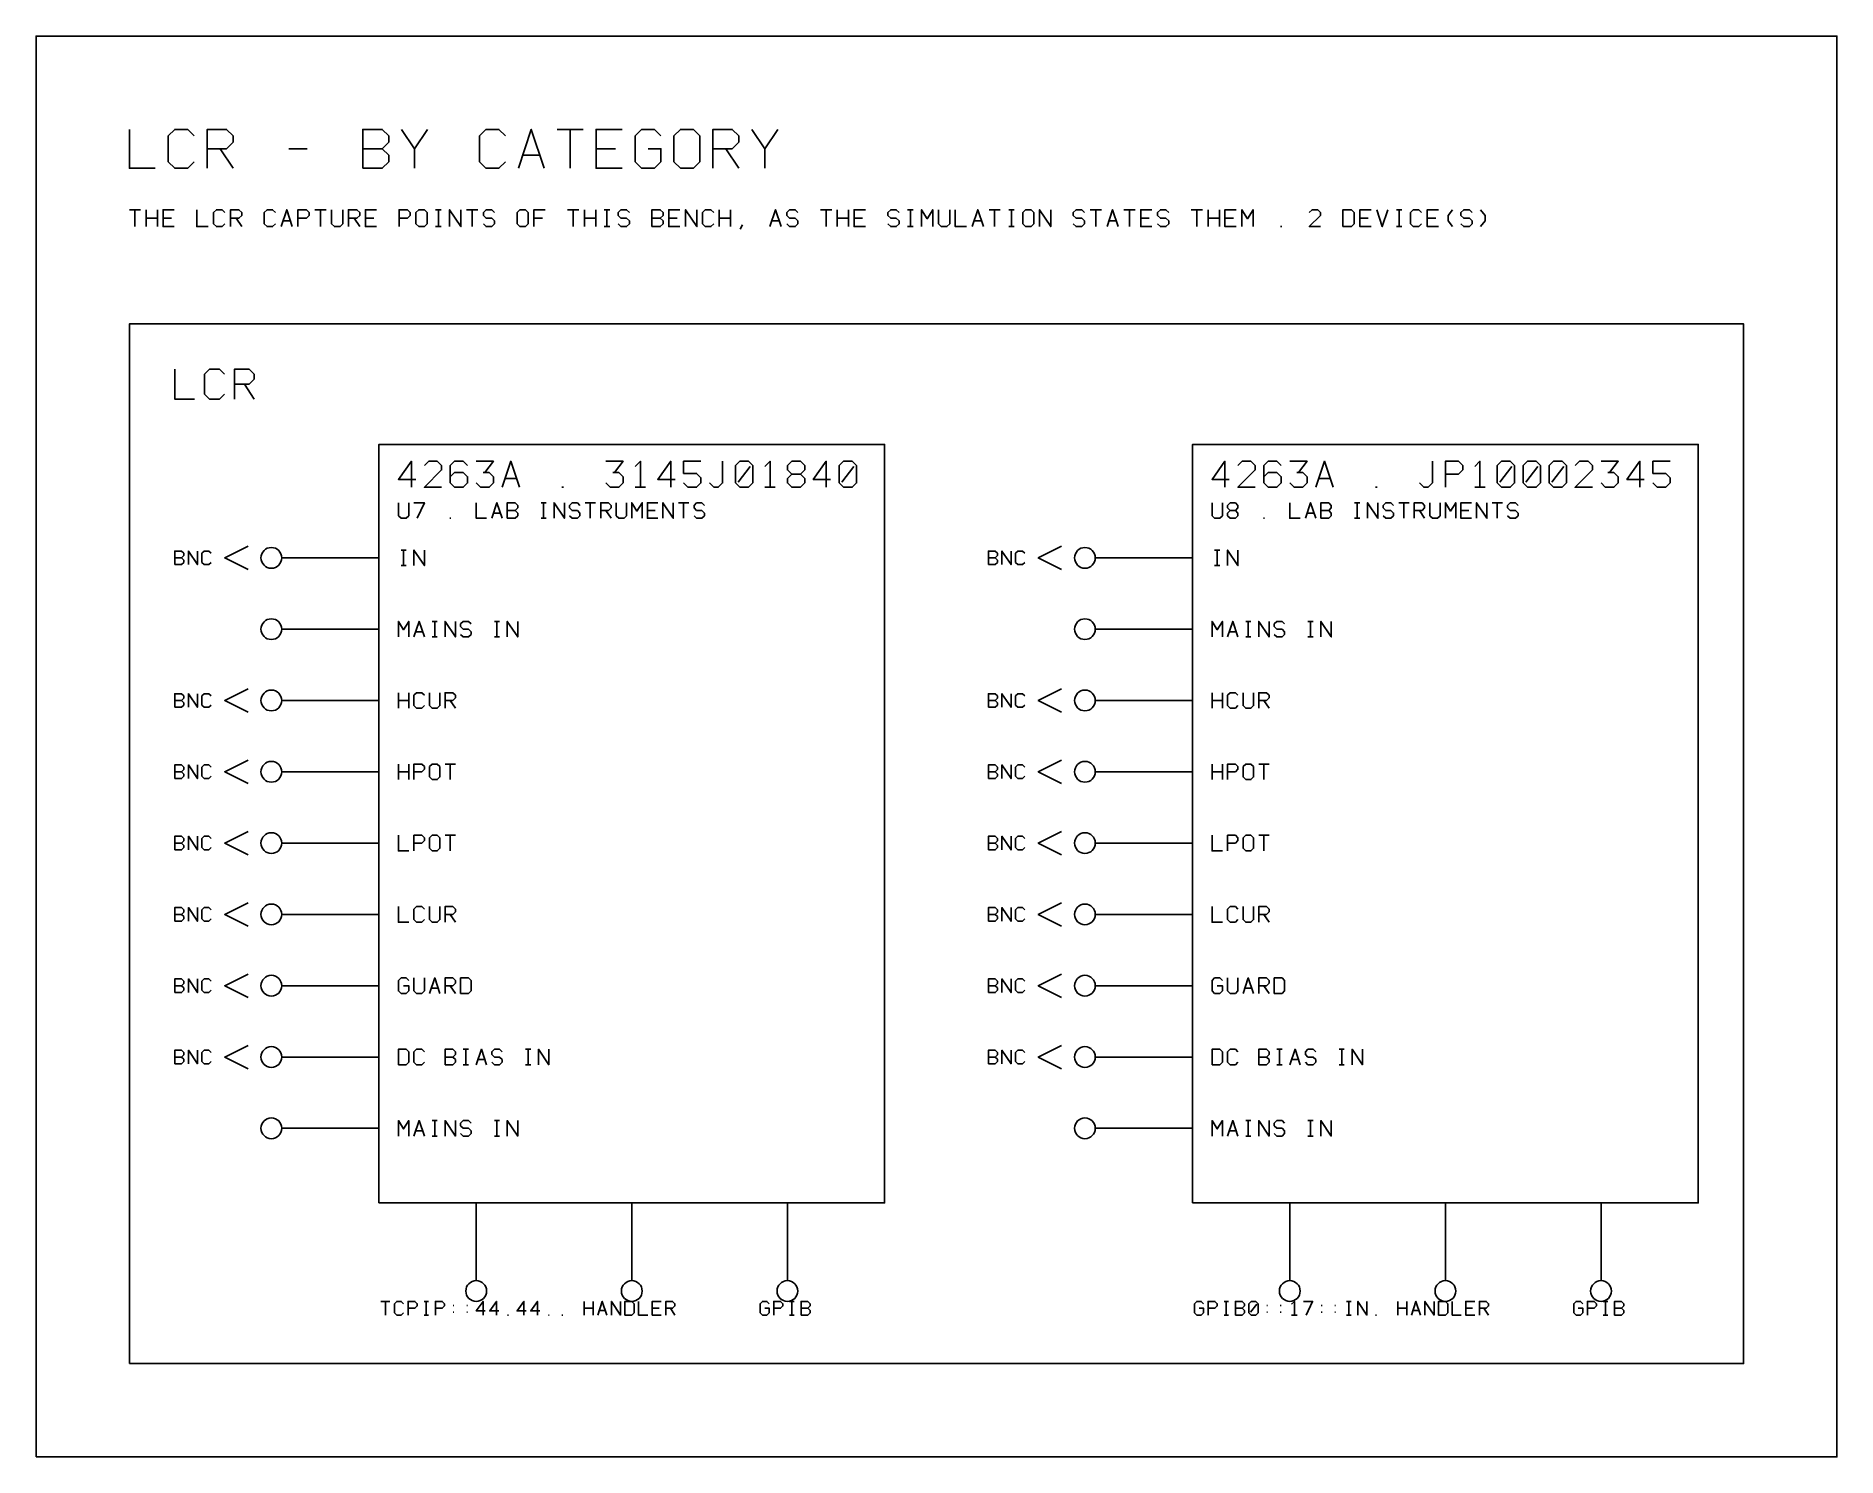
# Model space of a CAD drawing. Header units: millimetres. Extents: x 10 to 287, y 10 to 229.
import ezdxf

# ---------------------------------------------------------------- set-up
doc = ezdxf.new("R2010")
doc.units = ezdxf.units.MM
for name, color, linetype, lineweight in [('DEVICE', 7, 'CONTINUOUS', 25), ('GROUP', 6, 'CONTINUOUS', 25), ('LABEL', 8, 'CONTINUOUS', 25), ('POINT', 4, 'CONTINUOUS', 25), ('PORT_BUS', 5, 'CONTINUOUS', 25), ('PORT_IN', 3, 'CONTINUOUS', 25), ('PORTAL', 2, 'CONTINUOUS', 25), ('SHEET', 7, 'CONTINUOUS', 25)]:
    doc.layers.add(name, color=color, linetype=linetype, lineweight=lineweight)

msp = doc.modelspace()

# ---------------------------------------------------------------- linework, layer by layer
at = {"layer": 'DEVICE'}
for points in [[(62.5, 48.8), (140.5, 48.8), (140.5, 165.8), (62.5, 165.8)], [(188, 48.8), (266, 48.8), (266, 165.8), (188, 165.8)]]:
    msp.add_lwpolyline(points, close=True, dxfattribs=at)
at = {"layer": 'GROUP'}
msp.add_lwpolyline([(24, 24), (273, 24), (273, 184.4), (24, 184.4)], close=True, dxfattribs=at)
for points in [[(31, 177.4), (31, 172.8), (34.066667, 172.8)], [(38.666667, 176.633333), (37.9, 177.4), (36.366667, 177.4), (35.6, 176.633333), (35.6, 173.566667), (36.366667, 172.8), (37.9, 172.8), (38.666667, 173.566667)], [(40.2, 172.8), (40.2, 177.4), (42.5, 177.4), (43.266667, 176.633333), (43.266667, 175.866667), (42.5, 175.1), (40.2, 175.1)], [(41.733333, 175.1), (43.266667, 172.8)]]:
    msp.add_lwpolyline(points, dxfattribs=at)
at = {"layer": 'LABEL'}
for points in [[(67.5, 159.2), (67.5, 163.2), (65.5, 160.4), (68.166667, 160.4)], [(69.5, 162.533333), (70.166667, 163.2), (71.5, 163.2), (72.166667, 162.533333), (72.166667, 161.866667), (69.5, 159.2), (72.166667, 159.2)], [(76.166667, 162.533333), (75.5, 163.2), (74.166667, 163.2), (73.5, 162.533333), (73.5, 159.866667), (74.166667, 159.2), (75.5, 159.2), (76.166667, 159.866667), (76.166667, 160.8), (75.5, 161.466667), (74.166667, 161.466667), (73.5, 160.8)], [(77.5, 163.2), (80.166667, 163.2), (78.833333, 161.466667)], [(78.566667, 161.466667), (79.5, 161.466667), (80.166667, 160.8), (80.166667, 159.866667), (79.5, 159.2), (78.166667, 159.2), (77.5, 159.866667)], [(81.5, 159.2), (82.833333, 163.2), (84.166667, 159.2)], [(97.5, 163.2), (100.166667, 163.2), (98.833333, 161.466667)], [(98.566667, 161.466667), (99.5, 161.466667), (100.166667, 160.8), (100.166667, 159.866667), (99.5, 159.2), (98.166667, 159.2), (97.5, 159.866667)], [(102.033333, 162.4), (102.833333, 163.2), (102.833333, 159.2)], [(107.5, 159.2), (107.5, 163.2), (105.5, 160.4), (108.166667, 160.4)], [(112.166667, 163.2), (109.5, 163.2), (109.5, 161.333333), (111.5, 161.333333), (112.166667, 160.666667), (112.166667, 159.866667), (111.5, 159.2), (110.166667, 159.2), (109.5, 159.866667)], [(115.5, 163.2), (115.5, 159.866667), (114.833333, 159.2), (114.166667, 159.2), (113.5, 159.866667)], [(118.166667, 159.2), (119.5, 159.2), (120.166667, 159.866667), (120.166667, 162.533333), (119.5, 163.2), (118.166667, 163.2), (117.5, 162.533333), (117.5, 159.866667), (118.166667, 159.2)], [(117.9, 160), (119.766667, 162.4)], [(122.033333, 162.4), (122.833333, 163.2), (122.833333, 159.2)], [(126.166667, 161.2), (125.5, 161.866667), (125.5, 162.533333), (126.166667, 163.2), (127.5, 163.2), (128.166667, 162.533333), (128.166667, 161.866667), (127.5, 161.2), (126.166667, 161.2), (125.5, 160.533333), (125.5, 159.866667), (126.166667, 159.2), (127.5, 159.2), (128.166667, 159.866667), (128.166667, 160.533333), (127.5, 161.2)], [(131.5, 159.2), (131.5, 163.2), (129.5, 160.4), (132.166667, 160.4)], [(134.166667, 159.2), (135.5, 159.2), (136.166667, 159.866667), (136.166667, 162.533333), (135.5, 163.2), (134.166667, 163.2), (133.5, 162.533333), (133.5, 159.866667), (134.166667, 159.2)], [(133.9, 160), (135.766667, 162.4)], [(193, 159.2), (193, 163.2), (191, 160.4), (193.666667, 160.4)], [(195, 162.533333), (195.666667, 163.2), (197, 163.2), (197.666667, 162.533333), (197.666667, 161.866667), (195, 159.2), (197.666667, 159.2)], [(201.666667, 162.533333), (201, 163.2), (199.666667, 163.2), (199, 162.533333), (199, 159.866667), (199.666667, 159.2), (201, 159.2), (201.666667, 159.866667), (201.666667, 160.8), (201, 161.466667), (199.666667, 161.466667), (199, 160.8)], [(203, 163.2), (205.666667, 163.2), (204.333333, 161.466667)], [(204.066667, 161.466667), (205, 161.466667), (205.666667, 160.8), (205.666667, 159.866667), (205, 159.2), (203.666667, 159.2), (203, 159.866667)], [(207, 159.2), (208.333333, 163.2), (209.666667, 159.2)], [(225, 163.2), (225, 159.866667), (224.333333, 159.2), (223.666667, 159.2), (223, 159.866667)], [(227, 159.2), (227, 163.2), (229, 163.2), (229.666667, 162.533333), (229.666667, 161.866667), (229, 161.2), (227, 161.2)], [(231.533333, 162.4), (232.333333, 163.2), (232.333333, 159.2)], [(235.666667, 159.2), (237, 159.2), (237.666667, 159.866667), (237.666667, 162.533333), (237, 163.2), (235.666667, 163.2), (235, 162.533333), (235, 159.866667), (235.666667, 159.2)], [(235.4, 160), (237.266667, 162.4)], [(239.666667, 159.2), (241, 159.2), (241.666667, 159.866667), (241.666667, 162.533333), (241, 163.2), (239.666667, 163.2), (239, 162.533333), (239, 159.866667), (239.666667, 159.2)], [(239.4, 160), (241.266667, 162.4)], [(243.666667, 159.2), (245, 159.2), (245.666667, 159.866667), (245.666667, 162.533333), (245, 163.2), (243.666667, 163.2), (243, 162.533333), (243, 159.866667), (243.666667, 159.2)], [(243.4, 160), (245.266667, 162.4)], [(247, 162.533333), (247.666667, 163.2), (249, 163.2), (249.666667, 162.533333), (249.666667, 161.866667), (247, 159.2), (249.666667, 159.2)], [(251, 163.2), (253.666667, 163.2), (252.333333, 161.466667)], [(252.066667, 161.466667), (253, 161.466667), (253.666667, 160.8), (253.666667, 159.866667), (253, 159.2), (251.666667, 159.2), (251, 159.866667)], [(257, 159.2), (257, 163.2), (255, 160.4), (257.666667, 160.4)], [(261.666667, 163.2), (259, 163.2), (259, 161.333333), (261, 161.333333), (261.666667, 160.666667), (261.666667, 159.866667), (261, 159.2), (259.666667, 159.2), (259, 159.866667)], [(81.966667, 160.533333), (83.7, 160.533333)], [(90.7, 159.2), (90.966667, 159.2)], [(102.033333, 159.2), (103.633333, 159.2)], [(122.033333, 159.2), (123.633333, 159.2)], [(207.466667, 160.533333), (209.2, 160.533333)], [(216.2, 159.2), (216.466667, 159.2)], [(231.533333, 159.2), (233.133333, 159.2)], [(65.5, 156.8), (65.5, 154.8), (65.9, 154.4), (66.7, 154.4), (67.1, 154.8), (67.1, 156.8)], [(67.9, 156.8), (69.5, 156.8), (68.38, 154.4)], [(77.5, 156.8), (77.5, 154.4), (79.1, 154.4)], [(79.9, 154.4), (80.7, 156.8), (81.5, 154.4)], [(82.3, 154.4), (82.3, 156.8), (83.5, 156.8), (83.9, 156.4), (83.9, 156), (83.5, 155.6), (82.3, 155.6)], [(83.5, 155.6), (83.9, 155.2), (83.9, 154.8), (83.5, 154.4), (82.3, 154.4)], [(87.5, 156.8), (88.3, 156.8)], [(87.9, 154.4), (87.9, 156.8)], [(89.5, 154.4), (89.5, 156.8), (91.1, 154.4), (91.1, 156.8)], [(93.5, 156.4), (93.1, 156.8), (92.3, 156.8), (91.9, 156.4), (91.9, 156), (92.3, 155.6), (93.1, 155.6), (93.5, 155.2), (93.5, 154.8), (93.1, 154.4), (92.3, 154.4), (91.9, 154.8)], [(94.3, 156.8), (95.9, 156.8)], [(95.1, 156.8), (95.1, 154.4)], [(96.7, 154.4), (96.7, 156.8), (97.9, 156.8), (98.3, 156.4), (98.3, 156), (97.9, 155.6), (96.7, 155.6)], [(97.5, 155.6), (98.3, 154.4)], [(99.1, 156.8), (99.1, 154.8), (99.5, 154.4), (100.3, 154.4), (100.7, 154.8), (100.7, 156.8)], [(101.5, 154.4), (101.5, 156.8), (102.3, 155.52), (103.1, 156.8), (103.1, 154.4)], [(105.5, 156.8), (103.9, 156.8), (103.9, 154.4), (105.5, 154.4)], [(103.9, 155.6), (105.1, 155.6)], [(106.3, 154.4), (106.3, 156.8), (107.9, 154.4), (107.9, 156.8)], [(108.7, 156.8), (110.3, 156.8)], [(109.5, 156.8), (109.5, 154.4)], [(112.7, 156.4), (112.3, 156.8), (111.5, 156.8), (111.1, 156.4), (111.1, 156), (111.5, 155.6), (112.3, 155.6), (112.7, 155.2), (112.7, 154.8), (112.3, 154.4), (111.5, 154.4), (111.1, 154.8)], [(191, 156.8), (191, 154.8), (191.4, 154.4), (192.2, 154.4), (192.6, 154.8), (192.6, 156.8)], [(193.8, 155.6), (193.4, 156), (193.4, 156.4), (193.8, 156.8), (194.6, 156.8), (195, 156.4), (195, 156), (194.6, 155.6), (193.8, 155.6), (193.4, 155.2), (193.4, 154.8), (193.8, 154.4), (194.6, 154.4), (195, 154.8), (195, 155.2), (194.6, 155.6)], [(203, 156.8), (203, 154.4), (204.6, 154.4)], [(205.4, 154.4), (206.2, 156.8), (207, 154.4)], [(207.8, 154.4), (207.8, 156.8), (209, 156.8), (209.4, 156.4), (209.4, 156), (209, 155.6), (207.8, 155.6)], [(209, 155.6), (209.4, 155.2), (209.4, 154.8), (209, 154.4), (207.8, 154.4)], [(213, 156.8), (213.8, 156.8)], [(213.4, 154.4), (213.4, 156.8)], [(215, 154.4), (215, 156.8), (216.6, 154.4), (216.6, 156.8)], [(219, 156.4), (218.6, 156.8), (217.8, 156.8), (217.4, 156.4), (217.4, 156), (217.8, 155.6), (218.6, 155.6), (219, 155.2), (219, 154.8), (218.6, 154.4), (217.8, 154.4), (217.4, 154.8)], [(219.8, 156.8), (221.4, 156.8)], [(220.6, 156.8), (220.6, 154.4)], [(222.2, 154.4), (222.2, 156.8), (223.4, 156.8), (223.8, 156.4), (223.8, 156), (223.4, 155.6), (222.2, 155.6)], [(223, 155.6), (223.8, 154.4)], [(224.6, 156.8), (224.6, 154.8), (225, 154.4), (225.8, 154.4), (226.2, 154.8), (226.2, 156.8)], [(227, 154.4), (227, 156.8), (227.8, 155.52), (228.6, 156.8), (228.6, 154.4)], [(231, 156.8), (229.4, 156.8), (229.4, 154.4), (231, 154.4)], [(229.4, 155.6), (230.6, 155.6)], [(231.8, 154.4), (231.8, 156.8), (233.4, 154.4), (233.4, 156.8)], [(234.2, 156.8), (235.8, 156.8)], [(235, 156.8), (235, 154.4)], [(238.2, 156.4), (237.8, 156.8), (237, 156.8), (236.6, 156.4), (236.6, 156), (237, 155.6), (237.8, 155.6), (238.2, 155.2), (238.2, 154.8), (237.8, 154.4), (237, 154.4), (236.6, 154.8)], [(73.42, 154.4), (73.58, 154.4)], [(80.18, 155.2), (81.22, 155.2)], [(87.5, 154.4), (88.3, 154.4)], [(198.92, 154.4), (199.08, 154.4)], [(205.68, 155.2), (206.72, 155.2)], [(213, 154.4), (213.8, 154.4)], [(65.9, 149.5), (66.7, 149.5)], [(66.3, 147.1), (66.3, 149.5)], [(67.9, 147.1), (67.9, 149.5), (69.5, 147.1), (69.5, 149.5)], [(191.4, 149.5), (192.2, 149.5)], [(191.8, 147.1), (191.8, 149.5)], [(193.4, 147.1), (193.4, 149.5), (195, 147.1), (195, 149.5)], [(65.9, 147.1), (66.7, 147.1)], [(191.4, 147.1), (192.2, 147.1)], [(65.5, 136.1), (65.5, 138.5), (66.3, 137.22), (67.1, 138.5), (67.1, 136.1)], [(67.9, 136.1), (68.7, 138.5), (69.5, 136.1)], [(68.18, 136.9), (69.22, 136.9)], [(70.7, 138.5), (71.5, 138.5)], [(71.1, 136.1), (71.1, 138.5)], [(72.7, 136.1), (72.7, 138.5), (74.3, 136.1), (74.3, 138.5)], [(76.7, 138.1), (76.3, 138.5), (75.5, 138.5), (75.1, 138.1), (75.1, 137.7), (75.5, 137.3), (76.3, 137.3), (76.7, 136.9), (76.7, 136.5), (76.3, 136.1), (75.5, 136.1), (75.1, 136.5)], [(80.3, 138.5), (81.1, 138.5)], [(80.7, 136.1), (80.7, 138.5)], [(82.3, 136.1), (82.3, 138.5), (83.9, 136.1), (83.9, 138.5)], [(191, 136.1), (191, 138.5), (191.8, 137.22), (192.6, 138.5), (192.6, 136.1)], [(193.4, 136.1), (194.2, 138.5), (195, 136.1)], [(193.68, 136.9), (194.72, 136.9)], [(196.2, 138.5), (197, 138.5)], [(196.6, 136.1), (196.6, 138.5)], [(198.2, 136.1), (198.2, 138.5), (199.8, 136.1), (199.8, 138.5)], [(202.2, 138.1), (201.8, 138.5), (201, 138.5), (200.6, 138.1), (200.6, 137.7), (201, 137.3), (201.8, 137.3), (202.2, 136.9), (202.2, 136.5), (201.8, 136.1), (201, 136.1), (200.6, 136.5)], [(205.8, 138.5), (206.6, 138.5)], [(206.2, 136.1), (206.2, 138.5)], [(207.8, 136.1), (207.8, 138.5), (209.4, 136.1), (209.4, 138.5)], [(70.7, 136.1), (71.5, 136.1)], [(80.3, 136.1), (81.1, 136.1)], [(196.2, 136.1), (197, 136.1)], [(205.8, 136.1), (206.6, 136.1)], [(65.5, 125.1), (65.5, 127.5)], [(65.5, 126.3), (67.1, 126.3)], [(67.1, 125.1), (67.1, 127.5)], [(69.5, 127.1), (69.1, 127.5), (68.3, 127.5), (67.9, 127.1), (67.9, 125.5), (68.3, 125.1), (69.1, 125.1), (69.5, 125.5)], [(70.3, 127.5), (70.3, 125.5), (70.7, 125.1), (71.5, 125.1), (71.9, 125.5), (71.9, 127.5)], [(72.7, 125.1), (72.7, 127.5), (73.9, 127.5), (74.3, 127.1), (74.3, 126.7), (73.9, 126.3), (72.7, 126.3)], [(73.5, 126.3), (74.3, 125.1)], [(191, 125.1), (191, 127.5)], [(191, 126.3), (192.6, 126.3)], [(192.6, 125.1), (192.6, 127.5)], [(195, 127.1), (194.6, 127.5), (193.8, 127.5), (193.4, 127.1), (193.4, 125.5), (193.8, 125.1), (194.6, 125.1), (195, 125.5)], [(195.8, 127.5), (195.8, 125.5), (196.2, 125.1), (197, 125.1), (197.4, 125.5), (197.4, 127.5)], [(198.2, 125.1), (198.2, 127.5), (199.4, 127.5), (199.8, 127.1), (199.8, 126.7), (199.4, 126.3), (198.2, 126.3)], [(199, 126.3), (199.8, 125.1)], [(65.5, 114.1), (65.5, 116.5)], [(65.5, 115.3), (67.1, 115.3)], [(67.1, 114.1), (67.1, 116.5)], [(67.9, 114.1), (67.9, 116.5), (69.1, 116.5), (69.5, 116.1), (69.5, 115.7), (69.1, 115.3), (67.9, 115.3)], [(70.7, 114.1), (71.5, 114.1), (71.9, 114.5), (71.9, 116.1), (71.5, 116.5), (70.7, 116.5), (70.3, 116.1), (70.3, 114.5), (70.7, 114.1)], [(72.7, 116.5), (74.3, 116.5)], [(73.5, 116.5), (73.5, 114.1)], [(191, 114.1), (191, 116.5)], [(191, 115.3), (192.6, 115.3)], [(192.6, 114.1), (192.6, 116.5)], [(193.4, 114.1), (193.4, 116.5), (194.6, 116.5), (195, 116.1), (195, 115.7), (194.6, 115.3), (193.4, 115.3)], [(196.2, 114.1), (197, 114.1), (197.4, 114.5), (197.4, 116.1), (197, 116.5), (196.2, 116.5), (195.8, 116.1), (195.8, 114.5), (196.2, 114.1)], [(198.2, 116.5), (199.8, 116.5)], [(199, 116.5), (199, 114.1)], [(65.5, 105.5), (65.5, 103.1), (67.1, 103.1)], [(67.9, 103.1), (67.9, 105.5), (69.1, 105.5), (69.5, 105.1), (69.5, 104.7), (69.1, 104.3), (67.9, 104.3)], [(70.7, 103.1), (71.5, 103.1), (71.9, 103.5), (71.9, 105.1), (71.5, 105.5), (70.7, 105.5), (70.3, 105.1), (70.3, 103.5), (70.7, 103.1)], [(72.7, 105.5), (74.3, 105.5)], [(73.5, 105.5), (73.5, 103.1)], [(191, 105.5), (191, 103.1), (192.6, 103.1)], [(193.4, 103.1), (193.4, 105.5), (194.6, 105.5), (195, 105.1), (195, 104.7), (194.6, 104.3), (193.4, 104.3)], [(196.2, 103.1), (197, 103.1), (197.4, 103.5), (197.4, 105.1), (197, 105.5), (196.2, 105.5), (195.8, 105.1), (195.8, 103.5), (196.2, 103.1)], [(198.2, 105.5), (199.8, 105.5)], [(199, 105.5), (199, 103.1)], [(65.5, 94.5), (65.5, 92.1), (67.1, 92.1)], [(69.5, 94.1), (69.1, 94.5), (68.3, 94.5), (67.9, 94.1), (67.9, 92.5), (68.3, 92.1), (69.1, 92.1), (69.5, 92.5)], [(70.3, 94.5), (70.3, 92.5), (70.7, 92.1), (71.5, 92.1), (71.9, 92.5), (71.9, 94.5)], [(72.7, 92.1), (72.7, 94.5), (73.9, 94.5), (74.3, 94.1), (74.3, 93.7), (73.9, 93.3), (72.7, 93.3)], [(191, 94.5), (191, 92.1), (192.6, 92.1)], [(195, 94.1), (194.6, 94.5), (193.8, 94.5), (193.4, 94.1), (193.4, 92.5), (193.8, 92.1), (194.6, 92.1), (195, 92.5)], [(195.8, 94.5), (195.8, 92.5), (196.2, 92.1), (197, 92.1), (197.4, 92.5), (197.4, 94.5)], [(198.2, 92.1), (198.2, 94.5), (199.4, 94.5), (199.8, 94.1), (199.8, 93.7), (199.4, 93.3), (198.2, 93.3)], [(73.5, 93.3), (74.3, 92.1)], [(199, 93.3), (199.8, 92.1)], [(67.1, 83.1), (66.7, 83.5), (65.9, 83.5), (65.5, 83.1), (65.5, 81.5), (65.9, 81.1), (66.7, 81.1), (67.1, 81.5), (67.1, 82.3), (66.3, 82.3)], [(67.9, 83.5), (67.9, 81.5), (68.3, 81.1), (69.1, 81.1), (69.5, 81.5), (69.5, 83.5)], [(70.3, 81.1), (71.1, 83.5), (71.9, 81.1)], [(72.7, 81.1), (72.7, 83.5), (73.9, 83.5), (74.3, 83.1), (74.3, 82.7), (73.9, 82.3), (72.7, 82.3)], [(75.1, 81.1), (75.1, 83.5), (76.3, 83.5), (76.7, 83.1), (76.7, 81.5), (76.3, 81.1), (75.1, 81.1)], [(192.6, 83.1), (192.2, 83.5), (191.4, 83.5), (191, 83.1), (191, 81.5), (191.4, 81.1), (192.2, 81.1), (192.6, 81.5), (192.6, 82.3), (191.8, 82.3)], [(193.4, 83.5), (193.4, 81.5), (193.8, 81.1), (194.6, 81.1), (195, 81.5), (195, 83.5)], [(195.8, 81.1), (196.6, 83.5), (197.4, 81.1)], [(198.2, 81.1), (198.2, 83.5), (199.4, 83.5), (199.8, 83.1), (199.8, 82.7), (199.4, 82.3), (198.2, 82.3)], [(200.6, 81.1), (200.6, 83.5), (201.8, 83.5), (202.2, 83.1), (202.2, 81.5), (201.8, 81.1), (200.6, 81.1)], [(70.58, 81.9), (71.62, 81.9)], [(73.5, 82.3), (74.3, 81.1)], [(196.08, 81.9), (197.12, 81.9)], [(199, 82.3), (199.8, 81.1)], [(65.5, 70.1), (65.5, 72.5), (66.7, 72.5), (67.1, 72.1), (67.1, 70.5), (66.7, 70.1), (65.5, 70.1)], [(69.5, 72.1), (69.1, 72.5), (68.3, 72.5), (67.9, 72.1), (67.9, 70.5), (68.3, 70.1), (69.1, 70.1), (69.5, 70.5)], [(72.7, 70.1), (72.7, 72.5), (73.9, 72.5), (74.3, 72.1), (74.3, 71.7), (73.9, 71.3), (72.7, 71.3)], [(75.5, 72.5), (76.3, 72.5)], [(75.9, 70.1), (75.9, 72.5)], [(77.5, 70.1), (78.3, 72.5), (79.1, 70.1)], [(81.5, 72.1), (81.1, 72.5), (80.3, 72.5), (79.9, 72.1), (79.9, 71.7), (80.3, 71.3), (81.1, 71.3), (81.5, 70.9), (81.5, 70.5), (81.1, 70.1), (80.3, 70.1), (79.9, 70.5)], [(85.1, 72.5), (85.9, 72.5)], [(85.5, 70.1), (85.5, 72.5)], [(87.1, 70.1), (87.1, 72.5), (88.7, 70.1), (88.7, 72.5)], [(191, 70.1), (191, 72.5), (192.2, 72.5), (192.6, 72.1), (192.6, 70.5), (192.2, 70.1), (191, 70.1)], [(195, 72.1), (194.6, 72.5), (193.8, 72.5), (193.4, 72.1), (193.4, 70.5), (193.8, 70.1), (194.6, 70.1), (195, 70.5)], [(198.2, 70.1), (198.2, 72.5), (199.4, 72.5), (199.8, 72.1), (199.8, 71.7), (199.4, 71.3), (198.2, 71.3)], [(201, 72.5), (201.8, 72.5)], [(201.4, 70.1), (201.4, 72.5)], [(203, 70.1), (203.8, 72.5), (204.6, 70.1)], [(207, 72.1), (206.6, 72.5), (205.8, 72.5), (205.4, 72.1), (205.4, 71.7), (205.8, 71.3), (206.6, 71.3), (207, 70.9), (207, 70.5), (206.6, 70.1), (205.8, 70.1), (205.4, 70.5)], [(210.6, 72.5), (211.4, 72.5)], [(211, 70.1), (211, 72.5)], [(212.6, 70.1), (212.6, 72.5), (214.2, 70.1), (214.2, 72.5)], [(73.9, 71.3), (74.3, 70.9), (74.3, 70.5), (73.9, 70.1), (72.7, 70.1)], [(75.5, 70.1), (76.3, 70.1)], [(77.78, 70.9), (78.82, 70.9)], [(85.1, 70.1), (85.9, 70.1)], [(199.4, 71.3), (199.8, 70.9), (199.8, 70.5), (199.4, 70.1), (198.2, 70.1)], [(201, 70.1), (201.8, 70.1)], [(203.28, 70.9), (204.32, 70.9)], [(210.6, 70.1), (211.4, 70.1)], [(65.5, 59.1), (65.5, 61.5), (66.3, 60.22), (67.1, 61.5), (67.1, 59.1)], [(67.9, 59.1), (68.7, 61.5), (69.5, 59.1)], [(70.7, 61.5), (71.5, 61.5)], [(71.1, 59.1), (71.1, 61.5)], [(72.7, 59.1), (72.7, 61.5), (74.3, 59.1), (74.3, 61.5)], [(76.7, 61.1), (76.3, 61.5), (75.5, 61.5), (75.1, 61.1), (75.1, 60.7), (75.5, 60.3), (76.3, 60.3), (76.7, 59.9), (76.7, 59.5), (76.3, 59.1), (75.5, 59.1), (75.1, 59.5)], [(80.3, 61.5), (81.1, 61.5)], [(80.7, 59.1), (80.7, 61.5)], [(82.3, 59.1), (82.3, 61.5), (83.9, 59.1), (83.9, 61.5)], [(191, 59.1), (191, 61.5), (191.8, 60.22), (192.6, 61.5), (192.6, 59.1)], [(193.4, 59.1), (194.2, 61.5), (195, 59.1)], [(196.2, 61.5), (197, 61.5)], [(196.6, 59.1), (196.6, 61.5)], [(198.2, 59.1), (198.2, 61.5), (199.8, 59.1), (199.8, 61.5)], [(202.2, 61.1), (201.8, 61.5), (201, 61.5), (200.6, 61.1), (200.6, 60.7), (201, 60.3), (201.8, 60.3), (202.2, 59.9), (202.2, 59.5), (201.8, 59.1), (201, 59.1), (200.6, 59.5)], [(205.8, 61.5), (206.6, 61.5)], [(206.2, 59.1), (206.2, 61.5)], [(207.8, 59.1), (207.8, 61.5), (209.4, 59.1), (209.4, 61.5)], [(68.18, 59.9), (69.22, 59.9)], [(70.7, 59.1), (71.5, 59.1)], [(80.3, 59.1), (81.1, 59.1)], [(193.68, 59.9), (194.72, 59.9)], [(196.2, 59.1), (197, 59.1)], [(205.8, 59.1), (206.6, 59.1)], [(62.8, 33.6), (64.2, 33.6)], [(63.5, 33.6), (63.5, 31.5)], [(66.3, 33.25), (65.95, 33.6), (65.25, 33.6), (64.9, 33.25), (64.9, 31.85), (65.25, 31.5), (65.95, 31.5), (66.3, 31.85)], [(67, 31.5), (67, 33.6), (68.05, 33.6), (68.4, 33.25), (68.4, 32.9), (68.05, 32.55), (67, 32.55)], [(69.45, 33.6), (70.15, 33.6)], [(69.8, 31.5), (69.8, 33.6)], [(71.2, 31.5), (71.2, 33.6), (72.25, 33.6), (72.6, 33.25), (72.6, 32.9), (72.25, 32.55), (71.2, 32.55)], [(78.55, 31.5), (78.55, 33.6), (77.5, 32.13), (78.9, 32.13)], [(80.65, 31.5), (80.65, 33.6), (79.6, 32.13), (81, 32.13)], [(84.85, 31.5), (84.85, 33.6), (83.8, 32.13), (85.2, 32.13)], [(86.95, 31.5), (86.95, 33.6), (85.9, 32.13), (87.3, 32.13)], [(94.15, 31.5), (94.15, 33.6)], [(95.55, 31.5), (95.55, 33.6)], [(96.25, 31.5), (96.95, 33.6), (97.65, 31.5)], [(98.35, 31.5), (98.35, 33.6), (99.75, 31.5), (99.75, 33.6)], [(100.45, 31.5), (100.45, 33.6), (101.5, 33.6), (101.85, 33.25), (101.85, 31.85), (101.5, 31.5), (100.45, 31.5)], [(102.55, 33.6), (102.55, 31.5), (103.95, 31.5)], [(106.05, 33.6), (104.65, 33.6), (104.65, 31.5), (106.05, 31.5)], [(106.75, 31.5), (106.75, 33.6), (107.8, 33.6), (108.15, 33.25), (108.15, 32.9), (107.8, 32.55), (106.75, 32.55)], [(122.7, 33.25), (122.35, 33.6), (121.65, 33.6), (121.3, 33.25), (121.3, 31.85), (121.65, 31.5), (122.35, 31.5), (122.7, 31.85), (122.7, 32.55), (122, 32.55)], [(123.4, 31.5), (123.4, 33.6), (124.45, 33.6), (124.8, 33.25), (124.8, 32.9), (124.45, 32.55), (123.4, 32.55)], [(125.85, 33.6), (126.55, 33.6)], [(126.2, 31.5), (126.2, 33.6)], [(127.6, 31.5), (127.6, 33.6), (128.65, 33.6), (129, 33.25), (129, 32.9), (128.65, 32.55), (127.6, 32.55)], [(189.7, 33.25), (189.35, 33.6), (188.65, 33.6), (188.3, 33.25), (188.3, 31.85), (188.65, 31.5), (189.35, 31.5), (189.7, 31.85), (189.7, 32.55), (189, 32.55)], [(190.4, 31.5), (190.4, 33.6), (191.45, 33.6), (191.8, 33.25), (191.8, 32.9), (191.45, 32.55), (190.4, 32.55)], [(192.85, 33.6), (193.55, 33.6)], [(193.2, 31.5), (193.2, 33.6)], [(194.6, 31.5), (194.6, 33.6), (195.65, 33.6), (196, 33.25), (196, 32.9), (195.65, 32.55), (194.6, 32.55)], [(197.05, 31.5), (197.75, 31.5), (198.1, 31.85), (198.1, 33.25), (197.75, 33.6), (197.05, 33.6), (196.7, 33.25), (196.7, 31.85), (197.05, 31.5)], [(203.28, 33.18), (203.7, 33.6), (203.7, 31.5)], [(205.1, 33.6), (206.5, 33.6), (205.52, 31.5)], [(211.75, 33.6), (212.45, 33.6)], [(212.1, 31.5), (212.1, 33.6)], [(213.5, 31.5), (213.5, 33.6), (214.9, 31.5), (214.9, 33.6)], [(219.65, 31.5), (219.65, 33.6)], [(221.05, 31.5), (221.05, 33.6)], [(221.75, 31.5), (222.45, 33.6), (223.15, 31.5)], [(223.85, 31.5), (223.85, 33.6), (225.25, 31.5), (225.25, 33.6)], [(225.95, 31.5), (225.95, 33.6), (227, 33.6), (227.35, 33.25), (227.35, 31.85), (227, 31.5), (225.95, 31.5)], [(228.05, 33.6), (228.05, 31.5), (229.45, 31.5)], [(231.55, 33.6), (230.15, 33.6), (230.15, 31.5), (231.55, 31.5)], [(232.25, 31.5), (232.25, 33.6), (233.3, 33.6), (233.65, 33.25), (233.65, 32.9), (233.3, 32.55), (232.25, 32.55)], [(248.2, 33.25), (247.85, 33.6), (247.15, 33.6), (246.8, 33.25), (246.8, 31.85), (247.15, 31.5), (247.85, 31.5), (248.2, 31.85), (248.2, 32.55), (247.5, 32.55)], [(248.9, 31.5), (248.9, 33.6), (249.95, 33.6), (250.3, 33.25), (250.3, 32.9), (249.95, 32.55), (248.9, 32.55)], [(251.35, 33.6), (252.05, 33.6)], [(251.7, 31.5), (251.7, 33.6)], [(253.1, 31.5), (253.1, 33.6), (254.15, 33.6), (254.5, 33.25), (254.5, 32.9), (254.15, 32.55), (253.1, 32.55)], [(69.45, 31.5), (70.15, 31.5)], [(73.93, 32.97), (74.07, 32.97)], [(73.93, 31.92), (74.07, 31.92)], [(76.03, 32.97), (76.17, 32.97)], [(76.03, 31.92), (76.17, 31.92)], [(82.33, 31.5), (82.47, 31.5)], [(88.63, 31.5), (88.77, 31.5)], [(90.73, 31.5), (90.87, 31.5)], [(94.15, 32.55), (95.55, 32.55)], [(96.495, 32.2), (97.405, 32.2)], [(104.65, 32.55), (105.7, 32.55)], [(107.45, 32.55), (108.15, 31.5)], [(125.85, 31.5), (126.55, 31.5)], [(128.65, 32.55), (129, 32.2), (129, 31.85), (128.65, 31.5), (127.6, 31.5)], [(192.85, 31.5), (193.55, 31.5)], [(195.65, 32.55), (196, 32.2), (196, 31.85), (195.65, 31.5), (194.6, 31.5)], [(196.91, 31.92), (197.89, 33.18)], [(199.43, 32.97), (199.57, 32.97)], [(199.43, 31.92), (199.57, 31.92)], [(201.53, 32.97), (201.67, 32.97)], [(201.53, 31.92), (201.67, 31.92)], [(203.28, 31.5), (204.12, 31.5)], [(207.83, 32.97), (207.97, 32.97)], [(207.83, 31.92), (207.97, 31.92)], [(209.93, 32.97), (210.07, 32.97)], [(209.93, 31.92), (210.07, 31.92)], [(211.75, 31.5), (212.45, 31.5)], [(216.23, 31.5), (216.37, 31.5)], [(219.65, 32.55), (221.05, 32.55)], [(221.995, 32.2), (222.905, 32.2)], [(230.15, 32.55), (231.2, 32.55)], [(232.95, 32.55), (233.65, 31.5)], [(251.35, 31.5), (252.05, 31.5)], [(254.15, 32.55), (254.5, 32.2), (254.5, 31.85), (254.15, 31.5), (253.1, 31.5)]]:
    msp.add_lwpolyline(points, dxfattribs=at)
at = {"layer": 'POINT'}
for centre in [(45.9, 148.3), (171.4, 148.3), (45.9, 137.3), (171.4, 137.3), (45.9, 126.3), (171.4, 126.3), (45.9, 115.3), (171.4, 115.3), (45.9, 104.3), (171.4, 104.3), (45.9, 93.3), (171.4, 93.3), (45.9, 82.3), (171.4, 82.3), (45.9, 71.3), (171.4, 71.3), (45.9, 60.3), (171.4, 60.3), (77.5, 35.2), (101.5, 35.2), (125.5, 35.2), (203, 35.2), (227, 35.2), (251, 35.2)]:
    msp.add_circle(centre, 1.6, dxfattribs=at)
at = {"layer": 'PORT_BUS'}
for p, q in [((77.5, 48.8), (77.5, 36.8)), ((101.5, 48.8), (101.5, 36.8)), ((125.5, 48.8), (125.5, 36.8)), ((203, 48.8), (203, 36.8)), ((227, 48.8), (227, 36.8)), ((251, 48.8), (251, 36.8))]:
    msp.add_line(p, q, dxfattribs=at)
at = {"layer": 'PORT_IN'}
for p, q in [((62.5, 148.3), (47.5, 148.3)), ((188, 148.3), (173, 148.3)), ((62.5, 137.3), (47.5, 137.3)), ((188, 137.3), (173, 137.3)), ((62.5, 126.3), (47.5, 126.3)), ((188, 126.3), (173, 126.3)), ((62.5, 115.3), (47.5, 115.3)), ((188, 115.3), (173, 115.3)), ((62.5, 104.3), (47.5, 104.3)), ((188, 104.3), (173, 104.3)), ((62.5, 93.3), (47.5, 93.3)), ((188, 93.3), (173, 93.3)), ((62.5, 82.3), (47.5, 82.3)), ((188, 82.3), (173, 82.3)), ((62.5, 71.3), (47.5, 71.3)), ((188, 71.3), (173, 71.3)), ((62.5, 60.3), (47.5, 60.3)), ((188, 60.3), (173, 60.3))]:
    msp.add_line(p, q, dxfattribs=at)
at = {"layer": 'PORTAL'}
for points in [[(42.3, 150.1), (38.7, 148.3), (42.3, 146.5)], [(167.8, 150.1), (164.2, 148.3), (167.8, 146.5)], [(31, 147.25), (31, 149.35), (32.05, 149.35), (32.4, 149), (32.4, 148.65), (32.05, 148.3), (31, 148.3)], [(32.05, 148.3), (32.4, 147.95), (32.4, 147.6), (32.05, 147.25), (31, 147.25)], [(33.1, 147.25), (33.1, 149.35), (34.5, 147.25), (34.5, 149.35)], [(36.6, 149), (36.25, 149.35), (35.55, 149.35), (35.2, 149), (35.2, 147.6), (35.55, 147.25), (36.25, 147.25), (36.6, 147.6)], [(156.5, 147.25), (156.5, 149.35), (157.55, 149.35), (157.9, 149), (157.9, 148.65), (157.55, 148.3), (156.5, 148.3)], [(157.55, 148.3), (157.9, 147.95), (157.9, 147.6), (157.55, 147.25), (156.5, 147.25)], [(158.6, 147.25), (158.6, 149.35), (160, 147.25), (160, 149.35)], [(162.1, 149), (161.75, 149.35), (161.05, 149.35), (160.7, 149), (160.7, 147.6), (161.05, 147.25), (161.75, 147.25), (162.1, 147.6)], [(42.3, 128.1), (38.7, 126.3), (42.3, 124.5)], [(167.8, 128.1), (164.2, 126.3), (167.8, 124.5)], [(31, 125.25), (31, 127.35), (32.05, 127.35), (32.4, 127), (32.4, 126.65), (32.05, 126.3), (31, 126.3)], [(32.05, 126.3), (32.4, 125.95), (32.4, 125.6), (32.05, 125.25), (31, 125.25)], [(33.1, 125.25), (33.1, 127.35), (34.5, 125.25), (34.5, 127.35)], [(36.6, 127), (36.25, 127.35), (35.55, 127.35), (35.2, 127), (35.2, 125.6), (35.55, 125.25), (36.25, 125.25), (36.6, 125.6)], [(156.5, 125.25), (156.5, 127.35), (157.55, 127.35), (157.9, 127), (157.9, 126.65), (157.55, 126.3), (156.5, 126.3)], [(157.55, 126.3), (157.9, 125.95), (157.9, 125.6), (157.55, 125.25), (156.5, 125.25)], [(158.6, 125.25), (158.6, 127.35), (160, 125.25), (160, 127.35)], [(162.1, 127), (161.75, 127.35), (161.05, 127.35), (160.7, 127), (160.7, 125.6), (161.05, 125.25), (161.75, 125.25), (162.1, 125.6)], [(42.3, 117.1), (38.7, 115.3), (42.3, 113.5)], [(167.8, 117.1), (164.2, 115.3), (167.8, 113.5)], [(31, 114.25), (31, 116.35), (32.05, 116.35), (32.4, 116), (32.4, 115.65), (32.05, 115.3), (31, 115.3)], [(32.05, 115.3), (32.4, 114.95), (32.4, 114.6), (32.05, 114.25), (31, 114.25)], [(33.1, 114.25), (33.1, 116.35), (34.5, 114.25), (34.5, 116.35)], [(36.6, 116), (36.25, 116.35), (35.55, 116.35), (35.2, 116), (35.2, 114.6), (35.55, 114.25), (36.25, 114.25), (36.6, 114.6)], [(156.5, 114.25), (156.5, 116.35), (157.55, 116.35), (157.9, 116), (157.9, 115.65), (157.55, 115.3), (156.5, 115.3)], [(157.55, 115.3), (157.9, 114.95), (157.9, 114.6), (157.55, 114.25), (156.5, 114.25)], [(158.6, 114.25), (158.6, 116.35), (160, 114.25), (160, 116.35)], [(162.1, 116), (161.75, 116.35), (161.05, 116.35), (160.7, 116), (160.7, 114.6), (161.05, 114.25), (161.75, 114.25), (162.1, 114.6)], [(42.3, 106.1), (38.7, 104.3), (42.3, 102.5)], [(167.8, 106.1), (164.2, 104.3), (167.8, 102.5)], [(31, 103.25), (31, 105.35), (32.05, 105.35), (32.4, 105), (32.4, 104.65), (32.05, 104.3), (31, 104.3)], [(32.05, 104.3), (32.4, 103.95), (32.4, 103.6), (32.05, 103.25), (31, 103.25)], [(33.1, 103.25), (33.1, 105.35), (34.5, 103.25), (34.5, 105.35)], [(36.6, 105), (36.25, 105.35), (35.55, 105.35), (35.2, 105), (35.2, 103.6), (35.55, 103.25), (36.25, 103.25), (36.6, 103.6)], [(156.5, 103.25), (156.5, 105.35), (157.55, 105.35), (157.9, 105), (157.9, 104.65), (157.55, 104.3), (156.5, 104.3)], [(157.55, 104.3), (157.9, 103.95), (157.9, 103.6), (157.55, 103.25), (156.5, 103.25)], [(158.6, 103.25), (158.6, 105.35), (160, 103.25), (160, 105.35)], [(162.1, 105), (161.75, 105.35), (161.05, 105.35), (160.7, 105), (160.7, 103.6), (161.05, 103.25), (161.75, 103.25), (162.1, 103.6)], [(42.3, 95.1), (38.7, 93.3), (42.3, 91.5)], [(167.8, 95.1), (164.2, 93.3), (167.8, 91.5)], [(31, 92.25), (31, 94.35), (32.05, 94.35), (32.4, 94), (32.4, 93.65), (32.05, 93.3), (31, 93.3)], [(32.05, 93.3), (32.4, 92.95), (32.4, 92.6), (32.05, 92.25), (31, 92.25)], [(33.1, 92.25), (33.1, 94.35), (34.5, 92.25), (34.5, 94.35)], [(36.6, 94), (36.25, 94.35), (35.55, 94.35), (35.2, 94), (35.2, 92.6), (35.55, 92.25), (36.25, 92.25), (36.6, 92.6)], [(156.5, 92.25), (156.5, 94.35), (157.55, 94.35), (157.9, 94), (157.9, 93.65), (157.55, 93.3), (156.5, 93.3)], [(157.55, 93.3), (157.9, 92.95), (157.9, 92.6), (157.55, 92.25), (156.5, 92.25)], [(158.6, 92.25), (158.6, 94.35), (160, 92.25), (160, 94.35)], [(162.1, 94), (161.75, 94.35), (161.05, 94.35), (160.7, 94), (160.7, 92.6), (161.05, 92.25), (161.75, 92.25), (162.1, 92.6)], [(31, 81.25), (31, 83.35), (32.05, 83.35), (32.4, 83), (32.4, 82.65), (32.05, 82.3), (31, 82.3)], [(33.1, 81.25), (33.1, 83.35), (34.5, 81.25), (34.5, 83.35)], [(36.6, 83), (36.25, 83.35), (35.55, 83.35), (35.2, 83), (35.2, 81.6), (35.55, 81.25), (36.25, 81.25), (36.6, 81.6)], [(42.3, 84.1), (38.7, 82.3), (42.3, 80.5)], [(156.5, 81.25), (156.5, 83.35), (157.55, 83.35), (157.9, 83), (157.9, 82.65), (157.55, 82.3), (156.5, 82.3)], [(158.6, 81.25), (158.6, 83.35), (160, 81.25), (160, 83.35)], [(162.1, 83), (161.75, 83.35), (161.05, 83.35), (160.7, 83), (160.7, 81.6), (161.05, 81.25), (161.75, 81.25), (162.1, 81.6)], [(167.8, 84.1), (164.2, 82.3), (167.8, 80.5)], [(32.05, 82.3), (32.4, 81.95), (32.4, 81.6), (32.05, 81.25), (31, 81.25)], [(157.55, 82.3), (157.9, 81.95), (157.9, 81.6), (157.55, 81.25), (156.5, 81.25)], [(31, 70.25), (31, 72.35), (32.05, 72.35), (32.4, 72), (32.4, 71.65), (32.05, 71.3), (31, 71.3)], [(33.1, 70.25), (33.1, 72.35), (34.5, 70.25), (34.5, 72.35)], [(36.6, 72), (36.25, 72.35), (35.55, 72.35), (35.2, 72), (35.2, 70.6), (35.55, 70.25), (36.25, 70.25), (36.6, 70.6)], [(42.3, 73.1), (38.7, 71.3), (42.3, 69.5)], [(156.5, 70.25), (156.5, 72.35), (157.55, 72.35), (157.9, 72), (157.9, 71.65), (157.55, 71.3), (156.5, 71.3)], [(158.6, 70.25), (158.6, 72.35), (160, 70.25), (160, 72.35)], [(162.1, 72), (161.75, 72.35), (161.05, 72.35), (160.7, 72), (160.7, 70.6), (161.05, 70.25), (161.75, 70.25), (162.1, 70.6)], [(167.8, 73.1), (164.2, 71.3), (167.8, 69.5)], [(32.05, 71.3), (32.4, 70.95), (32.4, 70.6), (32.05, 70.25), (31, 70.25)], [(157.55, 71.3), (157.9, 70.95), (157.9, 70.6), (157.55, 70.25), (156.5, 70.25)]]:
    msp.add_lwpolyline(points, dxfattribs=at)
at = {"layer": 'SHEET'}
msp.add_lwpolyline([(9.6, 9.6), (287.4, 9.6), (287.4, 228.8), (9.6, 228.8)], close=True, dxfattribs=at)
for points in [[(24, 214.4), (24, 208.4), (28, 208.4)], [(34, 213.4), (33, 214.4), (31, 214.4), (30, 213.4), (30, 209.4), (31, 208.4), (33, 208.4), (34, 209.4)], [(36, 208.4), (36, 214.4), (39, 214.4), (40, 213.4), (40, 212.4), (39, 211.4), (36, 211.4)], [(60, 208.4), (60, 214.4), (63, 214.4), (64, 213.4), (64, 212.4), (63, 211.4), (60, 211.4)], [(66, 214.4), (68, 211.4), (70, 214.4)], [(82, 213.4), (81, 214.4), (79, 214.4), (78, 213.4), (78, 209.4), (79, 208.4), (81, 208.4), (82, 209.4)], [(84, 208.4), (86, 214.4), (88, 208.4)], [(90, 214.4), (94, 214.4)], [(92, 214.4), (92, 208.4)], [(100, 214.4), (96, 214.4), (96, 208.4), (100, 208.4)], [(106, 213.4), (105, 214.4), (103, 214.4), (102, 213.4), (102, 209.4), (103, 208.4), (105, 208.4), (106, 209.4), (106, 211.4), (104, 211.4)], [(109, 208.4), (111, 208.4), (112, 209.4), (112, 213.4), (111, 214.4), (109, 214.4), (108, 213.4), (108, 209.4), (109, 208.4)], [(114, 208.4), (114, 214.4), (117, 214.4), (118, 213.4), (118, 212.4), (117, 211.4), (114, 211.4)], [(120, 214.4), (122, 211.4), (124, 214.4)], [(38, 211.4), (40, 208.4)], [(48.6, 211.4), (51.4, 211.4)], [(63, 211.4), (64, 210.4), (64, 209.4), (63, 208.4), (60, 208.4)], [(68, 211.4), (68, 208.4)], [(96, 211.4), (99, 211.4)], [(116, 211.4), (118, 208.4)], [(122, 211.4), (122, 208.4)], [(84.7, 210.4), (87.3, 210.4)], [(24, 202), (25.733333, 202)], [(24.866667, 202), (24.866667, 199.4)], [(26.6, 199.4), (26.6, 202)], [(26.6, 200.7), (28.333333, 200.7)], [(28.333333, 199.4), (28.333333, 202)], [(30.933333, 202), (29.2, 202), (29.2, 199.4), (30.933333, 199.4)], [(29.2, 200.7), (30.5, 200.7)], [(34.4, 202), (34.4, 199.4), (36.133333, 199.4)], [(38.733333, 201.566667), (38.3, 202), (37.433333, 202), (37, 201.566667), (37, 199.833333), (37.433333, 199.4), (38.3, 199.4), (38.733333, 199.833333)], [(39.6, 199.4), (39.6, 202), (40.9, 202), (41.333333, 201.566667), (41.333333, 201.133333), (40.9, 200.7), (39.6, 200.7)], [(40.466667, 200.7), (41.333333, 199.4)], [(46.533333, 201.566667), (46.1, 202), (45.233333, 202), (44.8, 201.566667), (44.8, 199.833333), (45.233333, 199.4), (46.1, 199.4), (46.533333, 199.833333)], [(47.4, 199.4), (48.266667, 202), (49.133333, 199.4)], [(47.703333, 200.266667), (48.83, 200.266667)], [(50, 199.4), (50, 202), (51.3, 202), (51.733333, 201.566667), (51.733333, 201.133333), (51.3, 200.7), (50, 200.7)], [(52.6, 202), (54.333333, 202)], [(53.466667, 202), (53.466667, 199.4)], [(55.2, 202), (55.2, 199.833333), (55.633333, 199.4), (56.5, 199.4), (56.933333, 199.833333), (56.933333, 202)], [(57.8, 199.4), (57.8, 202), (59.1, 202), (59.533333, 201.566667), (59.533333, 201.133333), (59.1, 200.7), (57.8, 200.7)], [(58.666667, 200.7), (59.533333, 199.4)], [(62.133333, 202), (60.4, 202), (60.4, 199.4), (62.133333, 199.4)], [(60.4, 200.7), (61.7, 200.7)], [(65.6, 199.4), (65.6, 202), (66.9, 202), (67.333333, 201.566667), (67.333333, 201.133333), (66.9, 200.7), (65.6, 200.7)], [(68.633333, 199.4), (69.5, 199.4), (69.933333, 199.833333), (69.933333, 201.566667), (69.5, 202), (68.633333, 202), (68.2, 201.566667), (68.2, 199.833333), (68.633333, 199.4)], [(71.233333, 202), (72.1, 202)], [(71.666667, 199.4), (71.666667, 202)], [(73.4, 199.4), (73.4, 202), (75.133333, 199.4), (75.133333, 202)], [(76, 202), (77.733333, 202)], [(76.866667, 202), (76.866667, 199.4)], [(80.333333, 201.566667), (79.9, 202), (79.033333, 202), (78.6, 201.566667), (78.6, 201.133333), (79.033333, 200.7), (79.9, 200.7), (80.333333, 200.266667), (80.333333, 199.833333), (79.9, 199.4), (79.033333, 199.4), (78.6, 199.833333)], [(84.233333, 199.4), (85.1, 199.4), (85.533333, 199.833333), (85.533333, 201.566667), (85.1, 202), (84.233333, 202), (83.8, 201.566667), (83.8, 199.833333), (84.233333, 199.4)], [(88.133333, 202), (86.4, 202), (86.4, 199.4)], [(86.4, 200.7), (87.7, 200.7)], [(91.6, 202), (93.333333, 202)], [(92.466667, 202), (92.466667, 199.4)], [(94.2, 199.4), (94.2, 202)], [(94.2, 200.7), (95.933333, 200.7)], [(95.933333, 199.4), (95.933333, 202)], [(97.233333, 202), (98.1, 202)], [(97.666667, 199.4), (97.666667, 202)], [(101.133333, 201.566667), (100.7, 202), (99.833333, 202), (99.4, 201.566667), (99.4, 201.133333), (99.833333, 200.7), (100.7, 200.7), (101.133333, 200.266667), (101.133333, 199.833333), (100.7, 199.4), (99.833333, 199.4), (99.4, 199.833333)], [(104.6, 199.4), (104.6, 202), (105.9, 202), (106.333333, 201.566667), (106.333333, 201.133333), (105.9, 200.7), (104.6, 200.7)], [(105.9, 200.7), (106.333333, 200.266667), (106.333333, 199.833333), (105.9, 199.4), (104.6, 199.4)], [(108.933333, 202), (107.2, 202), (107.2, 199.4), (108.933333, 199.4)], [(107.2, 200.7), (108.5, 200.7)], [(109.8, 199.4), (109.8, 202), (111.533333, 199.4), (111.533333, 202)], [(114.133333, 201.566667), (113.7, 202), (112.833333, 202), (112.4, 201.566667), (112.4, 199.833333), (112.833333, 199.4), (113.7, 199.4), (114.133333, 199.833333)], [(115, 199.4), (115, 202)], [(115, 200.7), (116.733333, 200.7)], [(116.733333, 199.4), (116.733333, 202)], [(122.8, 199.4), (123.666667, 202), (124.533333, 199.4)], [(123.103333, 200.266667), (124.23, 200.266667)], [(127.133333, 201.566667), (126.7, 202), (125.833333, 202), (125.4, 201.566667), (125.4, 201.133333), (125.833333, 200.7), (126.7, 200.7), (127.133333, 200.266667), (127.133333, 199.833333), (126.7, 199.4), (125.833333, 199.4), (125.4, 199.833333)], [(130.6, 202), (132.333333, 202)], [(131.466667, 202), (131.466667, 199.4)], [(133.2, 199.4), (133.2, 202)], [(133.2, 200.7), (134.933333, 200.7)], [(134.933333, 199.4), (134.933333, 202)], [(137.533333, 202), (135.8, 202), (135.8, 199.4), (137.533333, 199.4)], [(135.8, 200.7), (137.1, 200.7)], [(142.733333, 201.566667), (142.3, 202), (141.433333, 202), (141, 201.566667), (141, 201.133333), (141.433333, 200.7), (142.3, 200.7), (142.733333, 200.266667), (142.733333, 199.833333), (142.3, 199.4), (141.433333, 199.4), (141, 199.833333)], [(144.033333, 202), (144.9, 202)], [(144.466667, 199.4), (144.466667, 202)], [(146.2, 199.4), (146.2, 202), (147.066667, 200.613333), (147.933333, 202), (147.933333, 199.4)], [(148.8, 202), (148.8, 199.833333), (149.233333, 199.4), (150.1, 199.4), (150.533333, 199.833333), (150.533333, 202)], [(151.4, 202), (151.4, 199.4), (153.133333, 199.4)], [(154, 199.4), (154.866667, 202), (155.733333, 199.4)], [(154.303333, 200.266667), (155.43, 200.266667)], [(156.6, 202), (158.333333, 202)], [(157.466667, 202), (157.466667, 199.4)], [(159.633333, 202), (160.5, 202)], [(160.066667, 199.4), (160.066667, 202)], [(162.233333, 199.4), (163.1, 199.4), (163.533333, 199.833333), (163.533333, 201.566667), (163.1, 202), (162.233333, 202), (161.8, 201.566667), (161.8, 199.833333), (162.233333, 199.4)], [(164.4, 199.4), (164.4, 202), (166.133333, 199.4), (166.133333, 202)], [(171.333333, 201.566667), (170.9, 202), (170.033333, 202), (169.6, 201.566667), (169.6, 201.133333), (170.033333, 200.7), (170.9, 200.7), (171.333333, 200.266667), (171.333333, 199.833333), (170.9, 199.4), (170.033333, 199.4), (169.6, 199.833333)], [(172.2, 202), (173.933333, 202)], [(173.066667, 202), (173.066667, 199.4)], [(174.8, 199.4), (175.666667, 202), (176.533333, 199.4)], [(175.103333, 200.266667), (176.23, 200.266667)], [(177.4, 202), (179.133333, 202)], [(178.266667, 202), (178.266667, 199.4)], [(181.733333, 202), (180, 202), (180, 199.4), (181.733333, 199.4)], [(180, 200.7), (181.3, 200.7)], [(184.333333, 201.566667), (183.9, 202), (183.033333, 202), (182.6, 201.566667), (182.6, 201.133333), (183.033333, 200.7), (183.9, 200.7), (184.333333, 200.266667), (184.333333, 199.833333), (183.9, 199.4), (183.033333, 199.4), (182.6, 199.833333)], [(187.8, 202), (189.533333, 202)], [(188.666667, 202), (188.666667, 199.4)], [(190.4, 199.4), (190.4, 202)], [(190.4, 200.7), (192.133333, 200.7)], [(192.133333, 199.4), (192.133333, 202)], [(194.733333, 202), (193, 202), (193, 199.4), (194.733333, 199.4)], [(193, 200.7), (194.3, 200.7)], [(195.6, 199.4), (195.6, 202), (196.466667, 200.613333), (197.333333, 202), (197.333333, 199.4)], [(206, 201.566667), (206.433333, 202), (207.3, 202), (207.733333, 201.566667), (207.733333, 201.133333), (206, 199.4), (207.733333, 199.4)], [(211.2, 199.4), (211.2, 202), (212.5, 202), (212.933333, 201.566667), (212.933333, 199.833333), (212.5, 199.4), (211.2, 199.4)], [(215.533333, 202), (213.8, 202), (213.8, 199.4), (215.533333, 199.4)], [(213.8, 200.7), (215.1, 200.7)], [(216.4, 202), (217.266667, 199.4), (218.133333, 202)], [(219.433333, 202), (220.3, 202)], [(219.866667, 199.4), (219.866667, 202)], [(223.333333, 201.566667), (222.9, 202), (222.033333, 202), (221.6, 201.566667), (221.6, 199.833333), (222.033333, 199.4), (222.9, 199.4), (223.333333, 199.833333)], [(225.933333, 202), (224.2, 202), (224.2, 199.4), (225.933333, 199.4)], [(224.2, 200.7), (225.5, 200.7)], [(228.1, 202), (227.406667, 201.133333), (227.406667, 200.266667), (228.1, 199.4)], [(231.133333, 201.566667), (230.7, 202), (229.833333, 202), (229.4, 201.566667), (229.4, 201.133333), (229.833333, 200.7), (230.7, 200.7), (231.133333, 200.266667), (231.133333, 199.833333), (230.7, 199.4), (229.833333, 199.4), (229.4, 199.833333)], [(232.433333, 202), (233.126667, 201.133333), (233.126667, 200.266667), (232.433333, 199.4)], [(71.233333, 199.4), (72.1, 199.4)], [(97.233333, 199.4), (98.1, 199.4)], [(118.553333, 199.66), (118.206667, 199.01)], [(144.033333, 199.4), (144.9, 199.4)], [(159.633333, 199.4), (160.5, 199.4)], [(201.58, 199.4), (201.753333, 199.4)], [(219.433333, 199.4), (220.3, 199.4)]]:
    msp.add_lwpolyline(points, dxfattribs=at)

doc.saveas('drawing.dxf')
